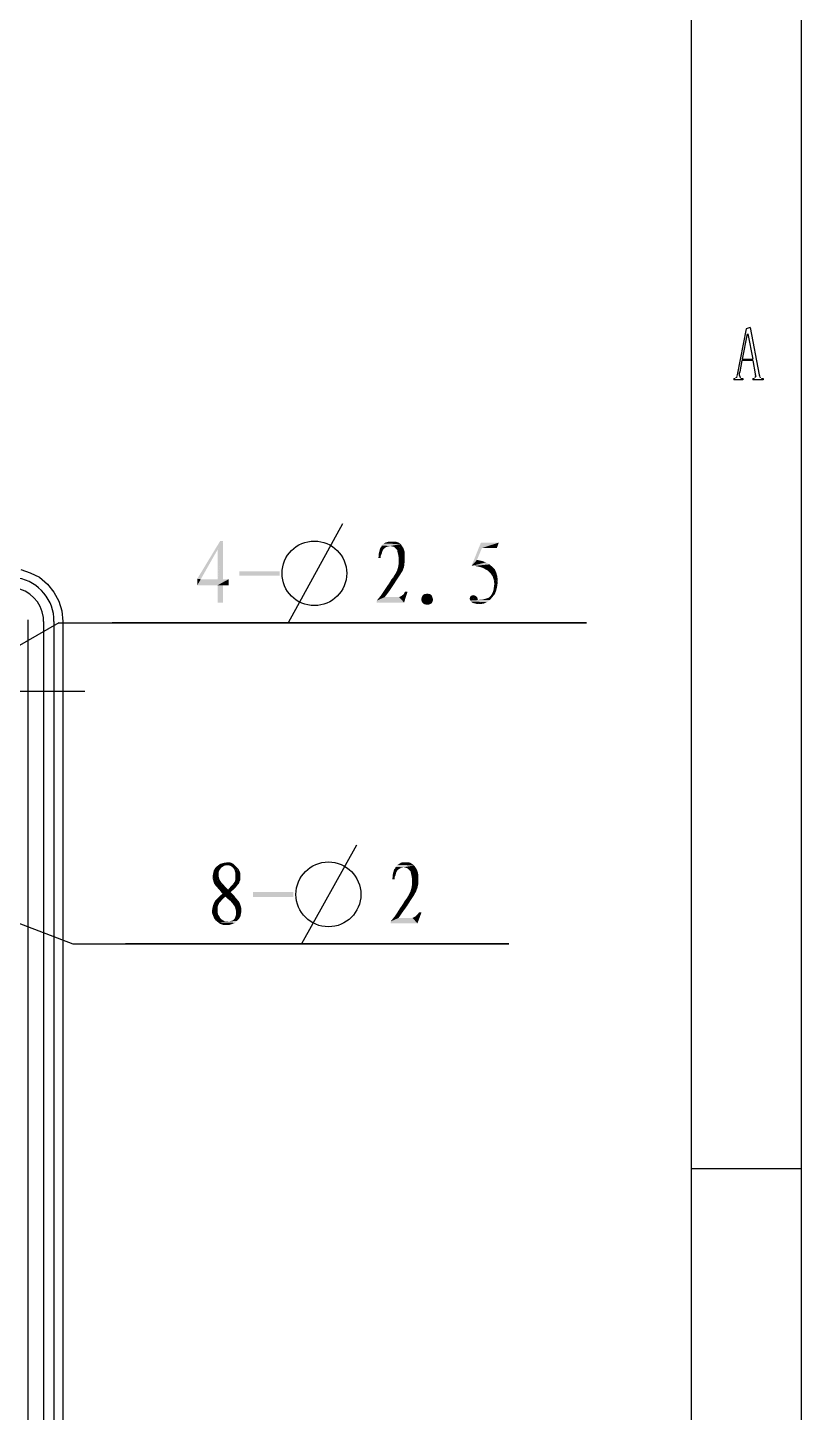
# Model space of a CAD drawing. Header units: millimetres. Extents: x 4 to 529, y -167 to 297.
# Drawn here: x 484.9 to 529, y 98.1 to 176.9 of the extents above; entities that cross this region are included whole.
import ezdxf

# ---------------------------------------------------------------- set-up
doc = ezdxf.new("R2010")
doc.units = ezdxf.units.MM
doc.layers.add('PDF_图层 1', color=7, linetype='Continuous', true_color=0x231f20)

msp = doc.modelspace()

# ---------------------------------------------------------------- linework, layer by layer
at = {"layer": 'PDF_图层 1', "color": 7, "lineweight": -3, "true_color": 0xffffff}
for points in [[(528.971, 204.738), (528.971, -166.572)], [(522.704, 198.5), (522.704, -160.306)], [(525.837, 159.746), (525.329, 157.121)], [(525.894, 159.464), (525.612, 158.024)], [(526.063, 159.831), (525.837, 159.746)], [(525.922, 159.464), (526.204, 158.024)], [(526.063, 159.831), (526.571, 157.121)], [(525.583, 157.94), (525.47, 157.291)], [(526.204, 157.94), (525.583, 157.94)], [(525.612, 158.024), (526.204, 158.024)], [(526.204, 157.94), (526.346, 157.178)], [(525.132, 156.924), (525.188, 156.924)], [(525.132, 156.924), (525.132, 156.839)], [(525.273, 156.98), (525.216, 156.952)], [(525.301, 157.037), (525.273, 156.98)], [(525.329, 157.121), (525.301, 157.065)], [(525.471, 157.291), (525.442, 157.206)], [(525.442, 157.206), (525.442, 157.121)], [(525.442, 157.121), (525.471, 157.037)], [(525.471, 157.037), (525.499, 156.952)], [(525.527, 156.924), (525.64, 156.924)], [(525.64, 156.924), (525.64, 156.839)], [(526.204, 156.924), (526.289, 156.924)], [(526.204, 156.924), (526.204, 156.839)], [(526.345, 157.008), (526.317, 156.952)], [(526.345, 157.178), (526.345, 157.121)], [(526.345, 157.121), (526.374, 157.065)], [(526.374, 157.065), (526.346, 157.008)], [(526.571, 157.121), (526.599, 157.065)], [(526.6, 157.037), (526.656, 156.98)], [(526.712, 156.924), (526.797, 156.924)], [(526.797, 156.924), (526.797, 156.839)], [(525.64, 156.839), (525.132, 156.839)], [(526.797, 156.839), (526.204, 156.839)], [(502.862, 148.653), (499.757, 143.008)], [(484.543, 146.057), (485.08, 145.859)], [(485.079, 145.859), (485.616, 145.605)], [(485.616, 145.605), (486.067, 145.21)], [(486.067, 145.21), (486.434, 144.758)], [(486.434, 144.758), (486.717, 144.25)], [(486.716, 144.25), (486.886, 143.686)], [(486.886, 143.686), (486.942, 143.093)], [(486.716, 143.008), (479.942, 139.113)], [(484.938, 143.178), (484.938, -2.975)], [(485.841, 143.093), (485.841, 143.319)], [(485.841, 143.093), (485.841, -2.919)], [(486.434, 143.093), (486.434, 143.319)], [(486.434, 143.093), (486.434, -2.919)], [(486.716, 143.008), (516.749, 143.008), (489.737, 143.008)], [(486.942, 143.093), (486.942, -2.919)], [(479.942, 139.113), (484.938, 139.113), (488.184, 139.113)], [(473.45, 130.109), (487.507, 124.746), (512.317, 124.746), (490.499, 124.746)], [(503.652, 130.363), (500.519, 124.746)], [(528.971, 111.932), (522.704, 111.932)]]:
    msp.add_lwpolyline(points, dxfattribs=at)
for centre, radius in [((501.256, 145.831), 1.838), ((502.054, 127.555), 1.846)]:
    msp.add_circle(centre, radius, dxfattribs=at)
for points in [[(486.434, 143.319), (486.337, 144.488), (485.376, 145.506), (484.176, 145.577)], [(485.841, 143.319), (485.712, 144.189), (485.057, 144.891), (484.176, 144.984)]]:
    msp.add_open_spline(points, degree=3, dxfattribs=at)
at = {"layer": 'PDF_图层 1', "color": 7, "lineweight": -3, "true_color": 0xffffff, "transparency": 33554559}
for points in [[(525.922, 159.464), (525.922, 159.436), (525.95, 159.464), (525.95, 159.436)], [(525.188, 156.924), (525.188, 156.895), (525.216, 156.924), (525.216, 156.895)], [(525.301, 157.037), (525.301, 157.008), (525.329, 157.037), (525.329, 157.008)], [(525.499, 156.952), (525.499, 156.924), (525.527, 156.952), (525.527, 156.924)], [(526.289, 156.924), (526.289, 156.895), (526.317, 156.924), (526.317, 156.895)], [(526.599, 157.065), (526.599, 157.037), (526.628, 157.065), (526.628, 157.037)], [(526.656, 156.98), (526.656, 156.952), (526.684, 156.98), (526.684, 156.952)], [(526.684, 156.952), (526.684, 156.924), (526.712, 156.952), (526.712, 156.924)]]:
    msp.add_solid(points, dxfattribs=at)
at = {"layer": 'PDF_图层 1', "color": 7, "true_color": 0xffffff, "transparency": 33554559}
for points in [[(496.059, 147.666), (495.749, 147.186), (494.592, 145.52)], [(496.059, 147.666), (494.592, 145.52), (495.89, 147.666)], [(495.749, 147.186), (495.749, 145.493), (496.059, 147.665)], [(496.059, 147.665), (495.749, 145.492), (496.059, 145.492)], [(505.091, 147.411), (505.063, 147.327), (505.572, 147.384)], [(505.12, 147.44), (505.091, 147.411), (506.164, 147.497)], [(505.091, 147.411), (505.572, 147.384), (506.164, 147.496)], [(505.204, 147.524), (505.12, 147.44), (506.164, 147.497)], [(505.289, 147.581), (505.204, 147.524), (506.051, 147.581)], [(506.051, 147.581), (505.204, 147.524), (506.164, 147.496)], [(505.402, 147.609), (505.289, 147.581), (505.967, 147.609)], [(505.966, 147.609), (505.289, 147.581), (506.051, 147.581)], [(505.684, 147.637), (505.402, 147.61), (505.882, 147.637)], [(505.487, 147.637), (505.402, 147.61), (505.684, 147.637)], [(505.882, 147.637), (505.402, 147.61), (505.966, 147.61)], [(506.164, 147.496), (505.572, 147.384), (506.248, 147.384)], [(510.793, 147.27), (510.2, 146.254), (510.737, 147.581)], [(510.736, 147.581), (510.793, 147.27), (511.753, 147.581)], [(510.793, 147.27), (511.64, 147.27), (511.753, 147.581)], [(494.591, 145.521), (495.749, 147.186), (494.789, 145.492)], [(504.922, 146.847), (504.894, 146.706), (505.035, 146.819)], [(505.035, 146.819), (504.894, 146.706), (505.035, 146.706)], [(504.95, 147.073), (504.922, 146.96), (505.12, 147.073)], [(504.922, 146.96), (505.091, 146.96), (505.12, 147.073)], [(504.922, 146.96), (504.922, 146.847), (505.091, 146.96)], [(504.922, 146.847), (505.035, 146.819), (505.091, 146.96)], [(504.979, 147.186), (504.95, 147.073), (505.176, 147.186)], [(504.95, 147.073), (505.12, 147.073), (505.176, 147.185)], [(505.007, 147.27), (504.979, 147.186), (505.261, 147.27)], [(504.979, 147.186), (505.176, 147.186), (505.26, 147.27)], [(505.063, 147.327), (505.006, 147.27), (505.345, 147.327)], [(505.007, 147.27), (505.261, 147.27), (505.345, 147.327)], [(505.063, 147.327), (505.459, 147.355), (505.571, 147.384)], [(505.063, 147.327), (505.345, 147.327), (505.459, 147.355)], [(505.571, 147.383), (505.713, 147.355), (506.248, 147.383)], [(505.712, 147.355), (505.797, 147.327), (506.248, 147.383)], [(505.797, 147.327), (505.882, 147.242), (506.248, 147.384)], [(506.248, 147.383), (505.882, 147.242), (506.334, 147.242)], [(505.882, 147.242), (505.966, 147.158), (506.333, 147.242)], [(505.966, 147.158), (505.994, 147.016), (506.39, 147.073)], [(506.334, 147.242), (505.967, 147.158), (506.39, 147.073)], [(505.994, 147.016), (506.023, 146.904), (506.39, 147.073)], [(506.39, 147.073), (506.023, 146.904), (506.39, 146.904)], [(506.023, 146.904), (506.051, 146.734), (506.39, 146.904)], [(506.39, 146.904), (506.051, 146.734), (506.39, 146.678)], [(506.051, 146.734), (506.051, 146.565), (506.39, 146.678)], [(506.39, 146.678), (506.051, 146.565), (506.39, 146.452)], [(510.793, 147.27), (510.511, 146.593), (510.2, 146.254)], [(496.991, 145.944), (496.991, 145.69), (499.277, 145.944)], [(499.277, 145.944), (496.991, 145.69), (499.277, 145.69)], [(505.882, 145.831), (505.825, 145.747), (506.277, 145.972)], [(505.825, 145.747), (506.136, 145.747), (506.277, 145.972)], [(505.966, 146), (505.882, 145.831), (506.277, 145.972)], [(506.023, 146.198), (505.966, 146), (506.361, 146.198)], [(505.966, 146), (506.277, 145.972), (506.362, 146.198)], [(506.051, 146.367), (506.023, 146.198), (506.39, 146.452)], [(506.023, 146.198), (506.361, 146.198), (506.39, 146.452)], [(506.051, 146.565), (506.051, 146.367), (506.39, 146.452)], [(510.511, 146.593), (510.2, 146.254), (510.793, 146.536)], [(510.793, 146.537), (510.2, 146.254), (511.019, 146.452)], [(511.019, 146.452), (510.2, 146.254), (511.216, 146.339)], [(510.2, 146.254), (510.37, 146.254), (511.216, 146.339)], [(510.37, 146.254), (510.511, 146.226), (511.216, 146.339)], [(510.511, 146.226), (510.652, 146.198), (511.216, 146.339)], [(511.216, 146.339), (510.652, 146.198), (511.386, 146.198)], [(510.652, 146.198), (510.765, 146.17), (511.386, 146.198)], [(510.765, 146.17), (510.906, 146.113), (511.386, 146.198)], [(510.906, 146.113), (510.991, 146.057), (511.386, 146.198)], [(511.386, 146.198), (510.991, 146.057), (511.527, 146.057)], [(510.991, 146.057), (511.103, 146), (511.527, 146.057)], [(511.103, 146), (511.188, 145.915), (511.527, 146.057)], [(511.527, 146.057), (511.188, 145.915), (511.611, 145.859)], [(511.188, 145.915), (511.301, 145.803), (511.611, 145.859)], [(511.611, 145.859), (511.301, 145.802), (511.668, 145.662)], [(494.591, 145.52), (494.591, 145.154), (494.789, 145.493)], [(496.059, 145.493), (494.591, 145.153), (496.37, 145.493)], [(495.749, 145.493), (494.591, 145.153), (496.059, 145.493)], [(494.789, 145.493), (494.591, 145.153), (495.749, 145.493)], [(494.591, 145.153), (495.749, 145.153), (496.37, 145.493)], [(495.749, 145.153), (496.059, 145.153), (496.369, 145.493)], [(495.749, 145.153), (495.749, 144.165), (496.059, 145.153)], [(496.059, 145.153), (495.749, 144.165), (496.059, 144.165)], [(496.37, 145.493), (496.059, 145.153), (496.37, 145.153)], [(505.374, 145.069), (505.204, 144.815), (505.543, 144.843)], [(505.515, 145.266), (505.374, 145.069), (505.769, 145.182)], [(505.374, 145.069), (505.543, 144.843), (505.769, 145.182)], [(505.515, 145.266), (505.769, 145.182), (505.966, 145.493)], [(505.628, 145.464), (505.515, 145.267), (505.966, 145.492)], [(505.74, 145.605), (505.628, 145.464), (505.967, 145.493)], [(505.825, 145.747), (505.74, 145.605), (506.136, 145.747)], [(505.741, 145.605), (505.967, 145.493), (506.136, 145.747)], [(511.301, 145.802), (511.414, 145.634), (511.668, 145.661)], [(511.414, 145.634), (511.471, 145.436), (511.668, 145.661)], [(511.47, 145.041), (511.442, 144.843), (511.612, 144.871)], [(511.47, 145.436), (511.499, 145.238), (511.696, 145.379)], [(511.47, 145.041), (511.612, 144.871), (511.668, 145.125)], [(511.668, 145.661), (511.471, 145.436), (511.696, 145.38)], [(511.499, 145.238), (511.471, 145.041), (511.668, 145.126)], [(511.499, 145.238), (511.668, 145.126), (511.696, 145.38)], [(505.035, 144.561), (504.809, 144.279), (505.261, 144.476)], [(505.261, 144.476), (504.809, 144.279), (506.08, 144.476)], [(504.809, 144.279), (504.809, 144.166), (506.08, 144.476)], [(506.08, 144.476), (504.809, 144.165), (506.361, 144.165)], [(505.204, 144.815), (505.035, 144.561), (505.543, 144.843)], [(505.035, 144.561), (505.261, 144.476), (505.543, 144.843)], [(506.193, 144.533), (506.08, 144.476), (506.361, 144.166)], [(506.193, 144.533), (506.277, 144.589), (506.559, 144.787)], [(506.193, 144.533), (506.361, 144.166), (506.559, 144.787)], [(506.361, 144.674), (506.277, 144.589), (506.559, 144.787)], [(506.418, 144.787), (506.361, 144.674), (506.559, 144.787)], [(507.999, 144.391), (507.349, 144.279), (507.999, 144.279)], [(507.378, 144.504), (507.35, 144.391), (507.97, 144.476)], [(507.97, 144.476), (507.35, 144.391), (507.999, 144.391)], [(507.35, 144.391), (507.35, 144.279), (507.999, 144.391)], [(507.35, 144.279), (507.377, 144.194), (507.999, 144.279)], [(507.942, 144.561), (507.377, 144.504), (507.97, 144.476)], [(507.406, 144.561), (507.378, 144.504), (507.942, 144.561)], [(507.378, 144.194), (507.97, 144.194), (507.999, 144.279)], [(507.462, 144.617), (507.406, 144.561), (507.886, 144.617)], [(507.886, 144.617), (507.406, 144.561), (507.943, 144.561)], [(507.519, 144.645), (507.462, 144.617), (507.83, 144.645)], [(507.829, 144.645), (507.462, 144.617), (507.886, 144.617)], [(507.688, 144.674), (507.519, 144.645), (507.829, 144.645)], [(510.116, 144.448), (510.087, 144.391), (510.539, 144.42)], [(510.087, 144.391), (510.115, 144.335), (510.539, 144.42)], [(510.511, 144.476), (510.115, 144.448), (510.539, 144.42)], [(510.144, 144.533), (510.116, 144.476), (510.454, 144.533)], [(510.454, 144.533), (510.116, 144.476), (510.511, 144.476)], [(510.116, 144.476), (510.116, 144.448), (510.511, 144.476)], [(510.539, 144.42), (510.116, 144.335), (510.567, 144.307)], [(510.116, 144.335), (510.144, 144.279), (510.567, 144.307)], [(510.2, 144.561), (510.144, 144.533), (510.398, 144.561)], [(510.398, 144.561), (510.144, 144.533), (510.455, 144.533)], [(510.567, 144.307), (510.144, 144.279), (511.245, 144.307)], [(510.144, 144.279), (510.172, 144.222), (511.245, 144.307)], [(510.172, 144.222), (511.076, 144.194), (511.245, 144.307)], [(510.313, 144.589), (510.2, 144.561), (510.398, 144.561)], [(510.708, 144.335), (510.567, 144.307), (510.821, 144.335)], [(510.821, 144.335), (510.567, 144.307), (511.245, 144.307)], [(510.821, 144.335), (511.245, 144.307), (511.386, 144.476)], [(511.019, 144.391), (510.935, 144.363), (511.386, 144.476)], [(511.103, 144.42), (511.019, 144.391), (511.386, 144.476)], [(511.188, 144.448), (511.103, 144.42), (511.386, 144.476)], [(511.245, 144.504), (511.188, 144.448), (511.386, 144.476)], [(511.301, 144.561), (511.245, 144.504), (511.527, 144.645)], [(511.245, 144.504), (511.386, 144.476), (511.527, 144.645)], [(511.386, 144.702), (511.301, 144.561), (511.527, 144.645)], [(511.442, 144.843), (511.386, 144.702), (511.611, 144.871)], [(511.386, 144.702), (511.527, 144.645), (511.612, 144.871)], [(507.378, 144.194), (507.434, 144.137), (507.97, 144.194)], [(507.434, 144.137), (507.914, 144.11), (507.97, 144.194)], [(507.434, 144.137), (507.491, 144.081), (507.914, 144.11)], [(507.491, 144.081), (507.857, 144.081), (507.914, 144.109)], [(507.491, 144.081), (507.604, 144.053), (507.858, 144.081)], [(507.604, 144.053), (507.773, 144.053), (507.857, 144.081)], [(510.172, 144.222), (510.228, 144.165), (511.076, 144.194)], [(510.228, 144.166), (510.313, 144.137), (511.076, 144.194)], [(510.313, 144.137), (510.398, 144.11), (511.075, 144.194)], [(510.398, 144.109), (510.906, 144.109), (511.075, 144.194)], [(510.398, 144.109), (510.539, 144.081), (510.906, 144.109)], [(510.539, 144.081), (510.708, 144.081), (510.905, 144.109)], [(495.89, 129.291), (495.777, 129.206), (496.652, 129.291)], [(495.777, 129.206), (496.2, 129.206), (496.652, 129.291)], [(496.003, 129.319), (495.89, 129.291), (496.539, 129.347)], [(496.539, 129.347), (495.89, 129.291), (496.652, 129.291)], [(496.087, 129.347), (496.003, 129.319), (496.539, 129.347)], [(496.285, 129.375), (496.087, 129.347), (496.454, 129.375)], [(496.454, 129.375), (496.087, 129.347), (496.539, 129.347)], [(496.2, 129.206), (496.313, 129.206), (496.652, 129.291)], [(496.313, 129.206), (496.398, 129.206), (496.652, 129.291)], [(496.652, 129.291), (496.398, 129.206), (496.737, 129.206)], [(506.08, 129.291), (505.994, 129.234), (506.813, 129.291)], [(506.813, 129.291), (505.995, 129.234), (506.926, 129.206)], [(506.729, 129.347), (506.079, 129.291), (506.813, 129.291)], [(506.164, 129.347), (506.08, 129.291), (506.729, 129.347)], [(506.447, 129.375), (506.164, 129.347), (506.644, 129.375)], [(506.248, 129.375), (506.164, 129.347), (506.446, 129.375)], [(506.644, 129.375), (506.164, 129.347), (506.729, 129.347)], [(495.805, 128.698), (495.466, 128.613), (495.805, 128.585)], [(495.466, 128.613), (495.466, 128.444), (495.805, 128.585)], [(495.805, 128.585), (495.466, 128.444), (495.833, 128.472)], [(495.495, 128.754), (495.467, 128.613), (495.805, 128.698)], [(495.833, 128.472), (495.467, 128.444), (495.862, 128.387)], [(495.495, 128.754), (495.805, 128.811), (495.834, 128.896)], [(495.523, 128.895), (495.495, 128.754), (495.834, 128.895)], [(495.805, 128.811), (495.495, 128.754), (495.805, 128.698)], [(495.58, 129.008), (495.523, 128.896), (495.89, 128.98)], [(495.523, 128.895), (495.833, 128.895), (495.89, 128.98)], [(495.579, 129.008), (495.946, 129.065), (496.031, 129.121)], [(495.664, 129.121), (495.579, 129.009), (496.031, 129.121)], [(495.58, 129.008), (495.89, 128.98), (495.946, 129.065)], [(495.664, 129.121), (496.115, 129.178), (496.2, 129.206)], [(495.777, 129.206), (495.664, 129.121), (496.2, 129.206)], [(495.664, 129.121), (496.031, 129.121), (496.115, 129.178)], [(496.398, 129.206), (496.483, 129.178), (496.737, 129.206)], [(496.483, 129.178), (496.567, 129.121), (496.737, 129.206)], [(496.737, 129.206), (496.567, 129.121), (496.821, 129.121)], [(496.567, 129.121), (496.652, 129.037), (496.821, 129.121)], [(496.821, 129.121), (496.652, 129.037), (496.934, 129.009)], [(496.652, 129.037), (496.708, 128.952), (496.934, 129.009)], [(496.934, 129.008), (496.708, 128.952), (496.991, 128.896)], [(496.708, 128.952), (496.737, 128.839), (496.991, 128.895)], [(496.737, 128.839), (496.765, 128.754), (496.991, 128.896)], [(496.991, 128.895), (496.765, 128.754), (497.047, 128.754)], [(496.765, 128.754), (496.765, 128.641), (497.047, 128.754)], [(497.047, 128.754), (496.765, 128.641), (497.047, 128.613)], [(496.765, 128.641), (496.765, 128.444), (497.047, 128.613)], [(497.047, 128.613), (496.765, 128.444), (497.047, 128.501)], [(497.047, 128.5), (496.765, 128.444), (497.047, 128.387)], [(505.712, 128.557), (505.684, 128.415), (505.825, 128.529)], [(505.825, 128.529), (505.684, 128.416), (505.825, 128.416)], [(505.712, 128.67), (505.882, 128.67), (505.91, 128.783)], [(505.712, 128.67), (505.712, 128.557), (505.882, 128.67)], [(505.712, 128.557), (505.825, 128.529), (505.882, 128.67)], [(505.74, 128.783), (505.713, 128.67), (505.91, 128.783)], [(505.769, 128.895), (505.741, 128.783), (505.966, 128.895)], [(505.741, 128.783), (505.91, 128.783), (505.967, 128.895)], [(505.797, 128.98), (505.769, 128.895), (506.051, 128.98)], [(505.769, 128.895), (505.966, 128.895), (506.051, 128.98)], [(505.853, 129.037), (505.797, 128.98), (506.136, 129.037)], [(505.797, 128.98), (506.051, 128.98), (506.136, 129.037)], [(505.853, 129.037), (506.22, 129.065), (506.334, 129.093)], [(505.853, 129.037), (506.136, 129.037), (506.22, 129.065)], [(505.882, 129.121), (505.854, 129.037), (506.333, 129.093)], [(505.91, 129.149), (505.882, 129.122), (506.926, 129.206)], [(505.882, 129.121), (506.333, 129.093), (506.926, 129.206)], [(505.994, 129.234), (505.91, 129.149), (506.926, 129.206)], [(506.926, 129.206), (506.334, 129.093), (507.011, 129.093)], [(506.334, 129.093), (506.475, 129.065), (507.011, 129.093)], [(506.474, 129.065), (506.559, 129.037), (507.011, 129.093)], [(506.559, 129.037), (506.644, 128.952), (507.011, 129.093)], [(507.011, 129.093), (506.644, 128.952), (507.096, 128.952)], [(506.644, 128.952), (506.729, 128.867), (507.095, 128.952)], [(507.096, 128.952), (506.729, 128.867), (507.152, 128.783)], [(506.729, 128.867), (506.757, 128.726), (507.152, 128.783)], [(506.757, 128.726), (506.785, 128.613), (507.152, 128.783)], [(507.152, 128.783), (506.785, 128.613), (507.18, 128.613)], [(506.785, 128.613), (506.813, 128.444), (507.18, 128.613)], [(507.18, 128.613), (506.813, 128.444), (507.18, 128.387)], [(495.466, 128.444), (495.495, 128.359), (495.862, 128.387)], [(495.861, 128.387), (495.495, 128.359), (495.918, 128.303)], [(495.495, 128.359), (495.523, 128.247), (495.918, 128.302)], [(495.918, 128.303), (495.523, 128.246), (495.975, 128.218)], [(495.523, 128.246), (495.551, 128.162), (495.974, 128.218)], [(495.551, 128.162), (495.579, 128.133), (495.975, 128.218)], [(495.975, 128.218), (495.579, 128.133), (496.087, 128.106)], [(495.579, 128.133), (495.608, 128.077), (496.087, 128.106)], [(495.607, 128.077), (495.664, 128.021), (496.087, 128.105)], [(495.664, 128.021), (495.721, 127.964), (496.087, 128.105)], [(495.72, 127.964), (495.777, 127.88), (496.2, 127.964)], [(496.087, 128.105), (495.721, 127.964), (496.2, 127.964)], [(496.2, 127.964), (495.777, 127.88), (496.341, 127.823)], [(495.777, 127.88), (495.862, 127.795), (496.341, 127.823)], [(496.341, 127.823), (495.862, 127.795), (496.652, 127.823)], [(495.862, 127.795), (495.946, 127.682), (496.652, 127.823)], [(495.946, 127.682), (496.482, 127.682), (496.652, 127.823)], [(496.483, 127.992), (496.341, 127.823), (496.793, 127.964)], [(496.341, 127.823), (496.652, 127.823), (496.793, 127.964)], [(496.595, 128.105), (496.483, 127.992), (496.877, 128.077)], [(496.483, 127.992), (496.793, 127.964), (496.878, 128.077)], [(496.68, 128.218), (496.595, 128.106), (496.962, 128.161)], [(496.595, 128.105), (496.877, 128.077), (496.962, 128.162)], [(496.737, 128.303), (496.68, 128.218), (496.991, 128.275)], [(496.68, 128.218), (496.962, 128.161), (496.991, 128.275)], [(496.765, 128.444), (496.737, 128.302), (497.047, 128.387)], [(496.737, 128.303), (496.991, 128.275), (497.047, 128.387)], [(506.644, 127.569), (506.587, 127.456), (507.039, 127.71)], [(506.588, 127.456), (506.898, 127.456), (507.039, 127.71)], [(506.729, 127.738), (506.644, 127.569), (507.039, 127.71)], [(506.785, 127.936), (506.728, 127.738), (507.124, 127.936)], [(506.729, 127.738), (507.039, 127.71), (507.124, 127.936)], [(506.813, 128.105), (506.785, 127.936), (507.18, 128.19)], [(506.785, 127.936), (507.124, 127.936), (507.18, 128.19)], [(506.813, 128.444), (506.813, 128.302), (507.18, 128.387)], [(507.18, 128.387), (506.813, 128.303), (507.18, 128.19)], [(506.813, 128.303), (506.813, 128.106), (507.18, 128.19)], [(495.466, 126.835), (495.749, 126.835), (495.777, 126.92)], [(495.495, 126.948), (495.467, 126.835), (495.777, 126.92)], [(495.551, 127.089), (495.495, 126.948), (495.833, 127.061)], [(495.495, 126.948), (495.805, 126.976), (495.834, 127.061)], [(495.495, 126.948), (495.777, 126.92), (495.805, 126.976)], [(495.608, 127.202), (495.551, 127.089), (495.918, 127.145)], [(495.551, 127.089), (495.833, 127.061), (495.918, 127.146)], [(495.72, 127.315), (495.608, 127.202), (496.031, 127.287)], [(495.608, 127.202), (495.918, 127.145), (496.031, 127.286)], [(495.861, 127.456), (495.72, 127.315), (496.2, 127.428)], [(495.72, 127.315), (496.031, 127.287), (496.2, 127.427)], [(496.031, 127.597), (495.862, 127.456), (496.595, 127.569)], [(496.595, 127.569), (495.862, 127.456), (496.708, 127.456)], [(495.862, 127.456), (496.2, 127.428), (496.708, 127.456)], [(495.946, 127.682), (496.031, 127.597), (496.482, 127.682)], [(496.483, 127.682), (496.031, 127.597), (496.595, 127.569)], [(496.708, 127.456), (496.2, 127.428), (496.765, 127.372)], [(496.2, 127.427), (496.341, 127.286), (496.765, 127.372)], [(496.765, 127.372), (496.341, 127.286), (496.849, 127.286)], [(496.341, 127.286), (496.483, 127.174), (496.849, 127.286)], [(496.849, 127.286), (496.483, 127.174), (496.906, 127.202)], [(496.906, 127.202), (496.483, 127.174), (496.962, 127.145)], [(496.483, 127.174), (496.595, 127.032), (496.962, 127.146)], [(496.962, 127.146), (496.595, 127.033), (496.991, 127.089)], [(496.991, 127.089), (496.595, 127.032), (497.019, 127.032)], [(496.595, 127.032), (496.68, 126.92), (497.019, 127.032)], [(497.019, 127.032), (496.68, 126.92), (497.047, 126.948)], [(497.047, 126.948), (496.68, 126.92), (497.075, 126.863)], [(496.68, 126.92), (496.737, 126.835), (497.075, 126.863)], [(497.753, 127.682), (497.753, 127.4), (500.067, 127.682)], [(500.067, 127.682), (497.753, 127.4), (500.067, 127.4)], [(506.277, 126.976), (506.136, 126.779), (506.531, 126.891)], [(506.39, 127.174), (506.277, 126.976), (506.729, 127.202)], [(506.277, 126.976), (506.531, 126.891), (506.728, 127.202)], [(506.502, 127.315), (506.39, 127.174), (506.729, 127.202)], [(506.588, 127.456), (506.502, 127.315), (506.898, 127.456)], [(506.502, 127.315), (506.729, 127.202), (506.898, 127.456)], [(495.749, 126.835), (495.438, 126.694), (495.749, 126.722)], [(495.466, 126.835), (495.438, 126.694), (495.749, 126.835)], [(495.749, 126.722), (495.438, 126.694), (495.749, 126.609)], [(495.438, 126.694), (495.438, 126.609), (495.749, 126.609)], [(495.749, 126.609), (495.438, 126.609), (495.749, 126.524)], [(495.438, 126.609), (495.438, 126.468), (495.749, 126.524)], [(495.749, 126.524), (495.438, 126.468), (495.777, 126.412)], [(495.438, 126.468), (495.495, 126.327), (495.777, 126.412)], [(495.777, 126.412), (495.495, 126.327), (495.833, 126.327)], [(495.495, 126.327), (495.551, 126.186), (495.834, 126.327)], [(495.834, 126.327), (495.551, 126.186), (495.89, 126.214)], [(495.89, 126.214), (495.551, 126.186), (495.975, 126.129)], [(495.551, 126.186), (495.636, 126.073), (495.975, 126.129)], [(495.975, 126.129), (495.636, 126.073), (496.059, 126.073)], [(496.595, 126.073), (496.511, 126.045), (496.962, 126.158)], [(496.511, 126.045), (496.849, 126.045), (496.962, 126.158)], [(496.68, 126.129), (496.595, 126.073), (496.962, 126.158)], [(496.737, 126.214), (496.68, 126.129), (496.962, 126.158)], [(496.737, 126.835), (496.765, 126.722), (497.075, 126.863)], [(496.765, 126.299), (496.737, 126.214), (497.047, 126.299)], [(496.737, 126.214), (496.962, 126.158), (497.047, 126.299)], [(497.075, 126.863), (496.765, 126.722), (497.104, 126.722)], [(496.765, 126.722), (496.793, 126.609), (497.104, 126.722)], [(496.793, 126.383), (496.765, 126.299), (497.075, 126.44)], [(496.765, 126.299), (497.047, 126.299), (497.076, 126.44)], [(497.104, 126.722), (496.793, 126.609), (497.104, 126.609)], [(496.793, 126.609), (496.793, 126.496), (497.104, 126.609)], [(496.793, 126.496), (497.075, 126.44), (497.104, 126.609)], [(496.793, 126.496), (496.793, 126.384), (497.075, 126.44)], [(505.825, 126.299), (505.599, 126.016), (506.051, 126.214)], [(505.599, 126.016), (505.599, 125.904), (506.842, 126.214)], [(506.842, 126.214), (505.599, 125.904), (507.123, 125.904)], [(506.051, 126.214), (505.6, 126.016), (506.841, 126.214)], [(505.995, 126.553), (505.825, 126.299), (506.305, 126.581)], [(505.825, 126.299), (506.051, 126.214), (506.305, 126.581)], [(506.136, 126.778), (505.994, 126.553), (506.305, 126.581)], [(506.136, 126.778), (506.305, 126.581), (506.531, 126.891)], [(506.954, 126.27), (506.842, 126.214), (507.124, 125.904)], [(507.039, 126.327), (506.954, 126.27), (507.35, 126.524)], [(506.954, 126.27), (507.124, 125.904), (507.35, 126.524)], [(507.124, 126.412), (507.039, 126.327), (507.35, 126.524)], [(507.208, 126.524), (507.124, 126.412), (507.35, 126.524)], [(495.636, 126.073), (495.777, 125.96), (496.059, 126.073)], [(496.059, 126.073), (495.777, 125.96), (496.172, 126.016)], [(496.398, 126.016), (495.777, 125.96), (496.849, 126.045)], [(495.777, 125.96), (496.737, 125.932), (496.849, 126.045)], [(496.285, 126.016), (495.777, 125.96), (496.398, 126.016)], [(496.172, 126.016), (495.777, 125.96), (496.285, 126.016)], [(495.777, 125.96), (495.89, 125.875), (496.737, 125.932)], [(495.89, 125.875), (496.595, 125.875), (496.737, 125.932)], [(495.89, 125.875), (496.059, 125.819), (496.595, 125.875)], [(496.059, 125.819), (496.229, 125.819), (496.595, 125.875)], [(496.229, 125.819), (496.426, 125.819), (496.595, 125.875)], [(496.511, 126.045), (496.398, 126.016), (496.849, 126.045)]]:
    msp.add_solid(points, dxfattribs=at)

doc.saveas('drawing.dxf')
